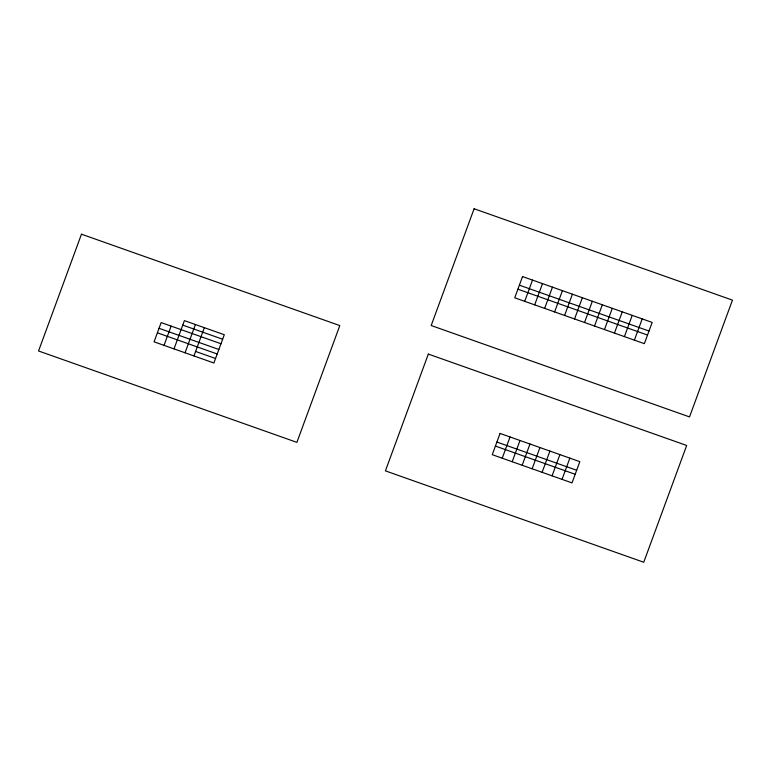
<?xml version="1.0" encoding="UTF-8"?>
<svg xmlns="http://www.w3.org/2000/svg" width="771" height="771" viewBox="0 0 771 771"><rect width="100%" height="100%" fill="white"/><g stroke="black" fill="none" stroke-linecap="round" stroke-linejoin="round"><path stroke-width="1.16" d="M164.04 345.36L171.123 326.104M174.015 348.887L184.404 320.62L224.294 334.73L213.895 362.996L154.075 341.832L161.149 322.577L220.978 343.741M185.04 352.79L195.439 324.514M193.955 355.942L204.344 327.675M524.704 301.336L532.51 280.095M534.679 304.863L542.485 283.622M544.654 308.39L552.46 287.149M554.619 311.918L562.425 290.677M502.229 458.205L510.036 436.964M564.594 315.445L572.4 294.204M512.195 461.733L520.001 440.492M574.559 318.972L582.365 297.731M522.169 465.26L529.976 444.019M584.534 322.5L592.34 301.259M532.135 468.787L539.941 447.546M594.508 326.027L602.315 304.786M542.109 472.315L549.916 451.074M604.474 329.554L612.28 308.313M552.084 475.842L559.891 454.601M614.448 333.082L622.255 311.841M562.049 479.369L569.856 458.128M624.414 336.609L632.22 315.368M634.388 340.136L642.195 318.895M519.384 285.174L649.009 331.029M517.9 289.202L647.524 335.057M182.746 325.121L222.636 339.23M496.9 442.043L576.669 470.262M495.416 446.072L575.185 474.29M159.038 328.311L218.868 349.475M157.39 332.821L217.21 353.985M195.612 351.441L215.552 358.496M81.475 234.191L38.55 350.978L296.893 442.361L339.809 325.584L81.475 234.191M474.107 208.748L431.191 325.526L689.525 416.918L732.45 300.131L474.107 208.748M428.329 354.082L385.413 470.869L643.746 562.252L686.672 445.474L428.329 354.082M522.545 276.567L514.739 297.808L644.363 343.664L652.17 322.423L522.545 276.567M500.061 433.437L492.255 454.678L572.024 482.897L579.831 461.656L500.061 433.437"/></g></svg>
